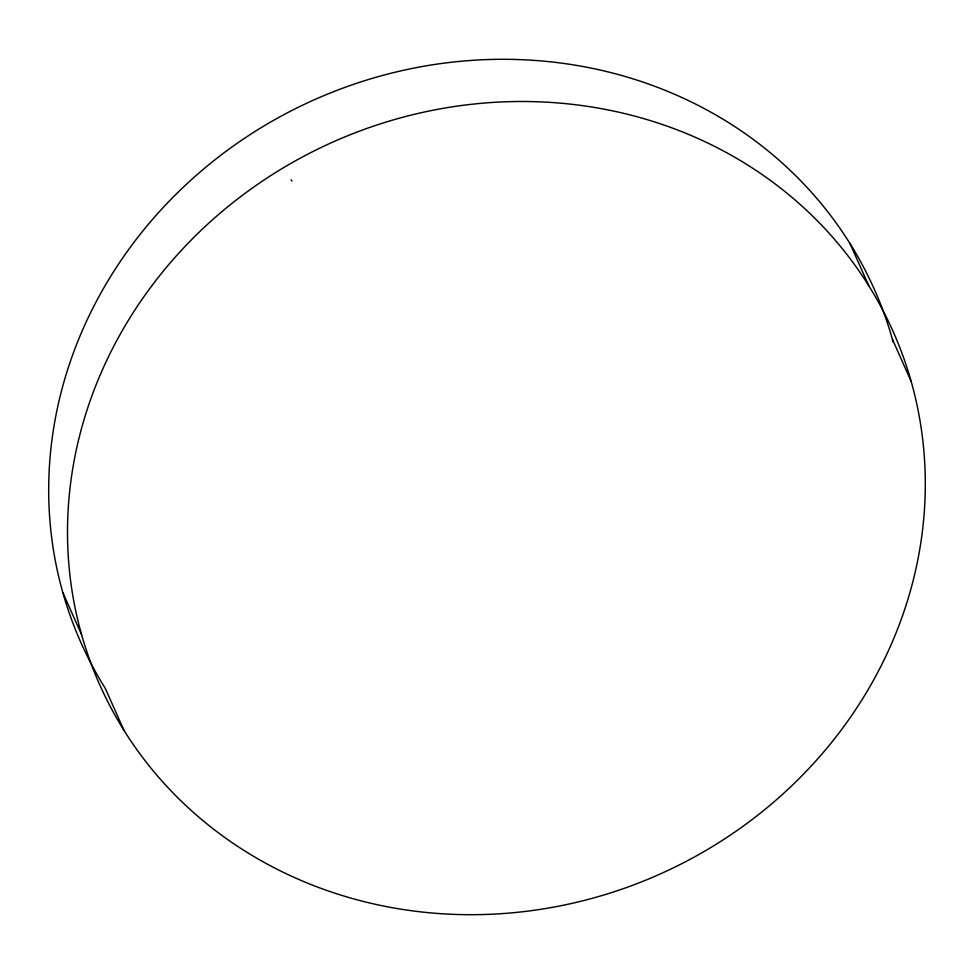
<?xml version="1.0" encoding="UTF-8"?>
<svg xmlns="http://www.w3.org/2000/svg" width="974" height="974" viewBox="0 0 974 974"><rect width="100%" height="100%" fill="white"/><g stroke="black" fill="none" stroke-linecap="round" stroke-linejoin="round"><path stroke-width="1.46" d="M291.165 179.752L292.005 181.103M850.01 243.585L868.796 285.759M892.403 339.269L911.177 381.455A434.258 400.911 -24 0 1 383.537 906.027A434.258 400.911 -24 0 1 194.459 236.792A434.258 400.911 -24 0 1 911.177 381.455M62.823 592.545L81.597 634.731M123.99 730.415L105.204 688.241A434.258 400.911 -24 0 1 316.708 98.703A434.258 400.911 -24 0 1 893.195 342.142"/></g></svg>
